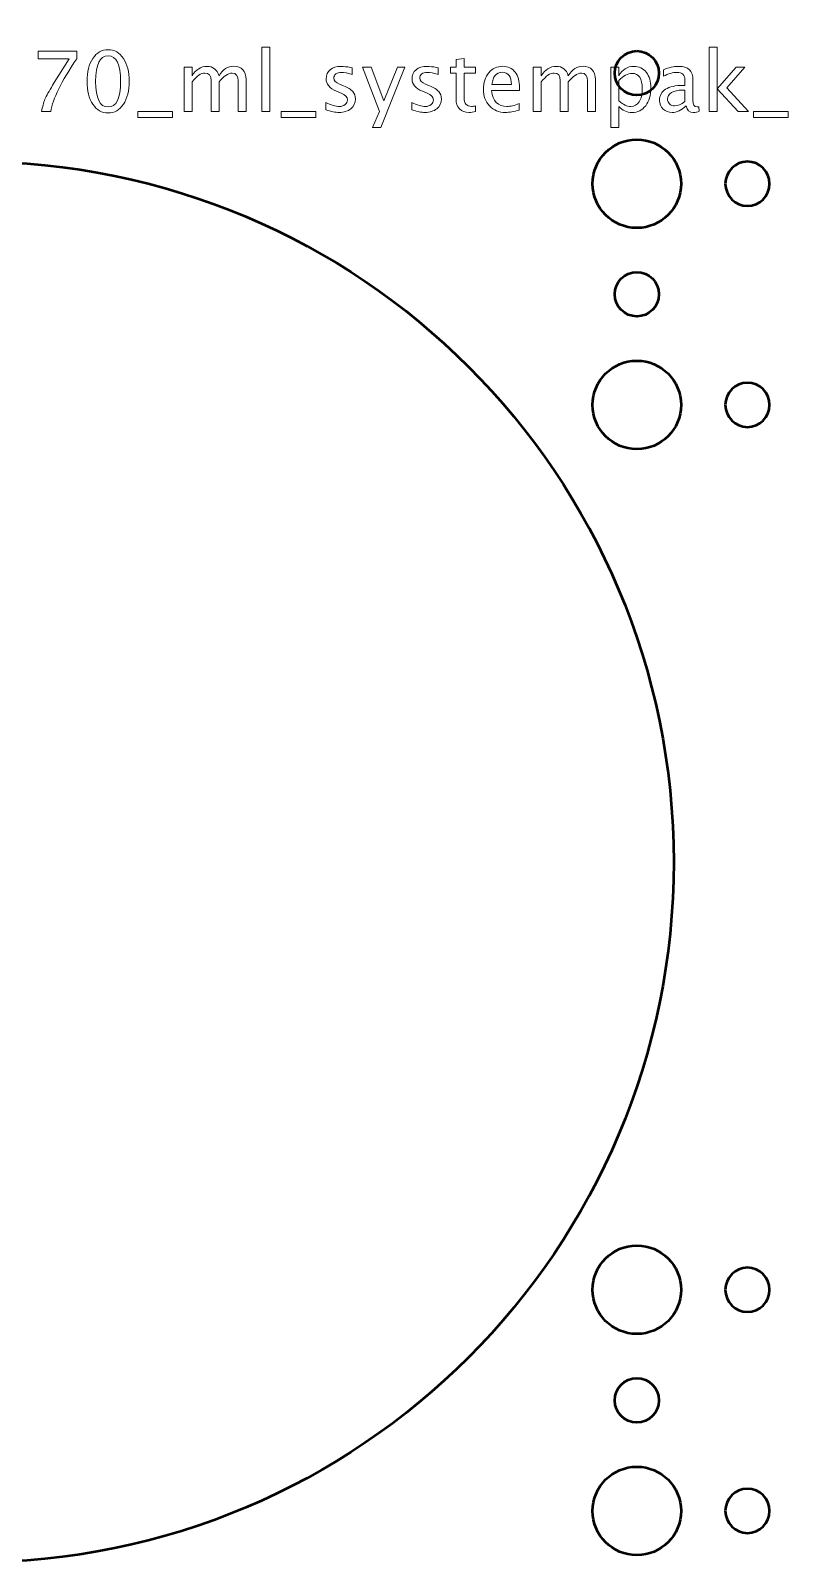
# Model space of a CAD drawing. Header units: centimetres. Extents: x -32.2 to 38.2, y -18.7 to 17.2.
# Drawn here: x -14.61 to -9.44, y -4.77 to 5.64 of the extents above; entities that cross this region are included whole.
import ezdxf

# ---------------------------------------------------------------- set-up
doc = ezdxf.new("R2010")
doc.units = ezdxf.units.CM
doc.header["$MEASUREMENT"] = 0
doc.layers.add('Layer 1', color=7, linetype='Continuous')

msp = doc.modelspace()

# ---------------------------------------------------------------- linework, layer by layer
at = {"layer": 'Layer 1', "lineweight": 53}
for centre, major_axis in [((-10.5, 5.35), (0, 0.15)), ((-10.49999, 4.59999), (0, 0.30001)), ((-15, 0), (0, 4.75)), ((-10.5, 3.85), (0, 0.15)), ((-10.49999, 3.09999), (0, 0.30001)), ((-10.49999, -2.90001), (0, 0.30001)), ((-10.5, -3.65), (0, 0.15)), ((-10.49999, -4.40001), (0, 0.30001))]:
    msp.add_ellipse(centre, major_axis=major_axis, ratio=1, dxfattribs=at)
for points, knots in [([(-32.2, -18.2), (-32.2, -18.2), (-32.2, 16.7), (-32.2, 16.7), (-32.2, 16.7), (-32.2, 16.97614), (-31.97614, 17.2), (-31.7, 17.2), (-31.7, 17.2), (-31.7, 17.2), (1.7, 17.2), (1.7, 17.2), (1.7, 17.2), (1.97614, 17.2), (2.2, 16.97614), (2.2, 16.7), (2.2, 16.7), (2.2, 16.7), (2.2, -18.2), (2.2, -18.2), (2.2, -18.2), (2.2, -18.47614), (1.97614, -18.7), (1.7, -18.7), (1.7, -18.7), (1.7, -18.7), (-31.7, -18.7), (-31.7, -18.7), (-31.7, -18.7), (-31.97614, -18.7), (-32.2, -18.47614), (-32.2, -18.2)], [0, 0, 0, 0, 0.11111111, 0.11111111, 0.11111111, 0.11111111, 0.22222222, 0.22222222, 0.22222222, 0.22222222, 0.33333333, 0.33333333, 0.33333333, 0.33333333, 0.44444444, 0.44444444, 0.44444444, 0.44444444, 0.55555556, 0.55555556, 0.55555556, 0.55555556, 0.66666667, 0.66666667, 0.66666667, 0.66666667, 0.77777778, 0.77777778, 0.77777778, 0.77777778, 1, 1, 1, 1]), ([(-9.9, 4.6), (-9.9, 4.68284), (-9.83284, 4.75), (-9.75, 4.75), (-9.75, 4.75), (-9.66716, 4.75), (-9.6, 4.68284), (-9.6, 4.6), (-9.6, 4.6), (-9.6, 4.51716), (-9.66716, 4.45), (-9.75, 4.45), (-9.75, 4.45), (-9.83284, 4.45), (-9.9, 4.51716), (-9.9, 4.6)], [0, 0, 0, 0, 0.2, 0.2, 0.2, 0.2, 0.4, 0.4, 0.4, 0.4, 0.6, 0.6, 0.6, 0.6, 1, 1, 1, 1]), ([(-9.9, 3.1), (-9.9, 3.18284), (-9.83284, 3.25), (-9.75, 3.25), (-9.75, 3.25), (-9.66716, 3.25), (-9.6, 3.18284), (-9.6, 3.1), (-9.6, 3.1), (-9.6, 3.01716), (-9.66716, 2.95), (-9.75, 2.95), (-9.75, 2.95), (-9.83284, 2.95), (-9.9, 3.01716), (-9.9, 3.1)], [0, 0, 0, 0, 0.2, 0.2, 0.2, 0.2, 0.4, 0.4, 0.4, 0.4, 0.6, 0.6, 0.6, 0.6, 1, 1, 1, 1]), ([(-9.9, -2.9), (-9.9, -2.81716), (-9.83284, -2.75), (-9.75, -2.75), (-9.75, -2.75), (-9.66716, -2.75), (-9.6, -2.81716), (-9.6, -2.9), (-9.6, -2.9), (-9.6, -2.98284), (-9.66716, -3.05), (-9.75, -3.05), (-9.75, -3.05), (-9.83284, -3.05), (-9.9, -2.98284), (-9.9, -2.9)], [0, 0, 0, 0, 0.2, 0.2, 0.2, 0.2, 0.4, 0.4, 0.4, 0.4, 0.6, 0.6, 0.6, 0.6, 1, 1, 1, 1]), ([(-9.9, -4.4), (-9.9, -4.31716), (-9.83284, -4.25), (-9.75, -4.25), (-9.75, -4.25), (-9.66716, -4.25), (-9.6, -4.31716), (-9.6, -4.4), (-9.6, -4.4), (-9.6, -4.48284), (-9.66716, -4.55), (-9.75, -4.55), (-9.75, -4.55), (-9.83284, -4.55), (-9.9, -4.48284), (-9.9, -4.4)], [0, 0, 0, 0, 0.2, 0.2, 0.2, 0.2, 0.4, 0.4, 0.4, 0.4, 0.6, 0.6, 0.6, 0.6, 1, 1, 1, 1])]:
    msp.add_open_spline(points, degree=3, knots=knots, dxfattribs=at)
at = {"layer": 'Layer 1', "color": 5, "lineweight": 9}
for points, knots in [([(-13.04366, 5.08998), (-13.04366, 5.08998), (-13.04366, 5.52516), (-13.04366, 5.52516), (-13.04366, 5.52516), (-13.04366, 5.52516), (-12.98948, 5.52516), (-12.98948, 5.52516), (-12.98948, 5.52516), (-12.98948, 5.52516), (-12.98948, 5.08998), (-12.98948, 5.08998), (-12.98948, 5.08998), (-12.98948, 5.08998), (-13.04366, 5.08998), (-13.04366, 5.08998)], [0, 0, 0, 0, 0.2, 0.2, 0.2, 0.2, 0.4, 0.4, 0.4, 0.4, 0.6, 0.6, 0.6, 0.6, 1, 1, 1, 1]), ([(-10.00839, 5.08998), (-10.00839, 5.08998), (-10.00839, 5.52516), (-10.00839, 5.52516), (-10.00839, 5.52516), (-10.00839, 5.52516), (-9.95421, 5.52516), (-9.95421, 5.52516), (-9.95421, 5.52516), (-9.95421, 5.52516), (-9.95421, 5.24398), (-9.95421, 5.24398), (-9.95421, 5.24398), (-9.95421, 5.24398), (-9.82721, 5.38913), (-9.82721, 5.38913), (-9.82721, 5.38913), (-9.82721, 5.38913), (-9.76869, 5.38913), (-9.76869, 5.38913), (-9.76869, 5.38913), (-9.76869, 5.38913), (-9.89005, 5.24953), (-9.89005, 5.24953), (-9.89005, 5.24953), (-9.89005, 5.24953), (-9.7433, 5.08998), (-9.7433, 5.08998), (-9.7433, 5.08998), (-9.7433, 5.08998), (-9.8131, 5.08998), (-9.8131, 5.08998), (-9.8131, 5.08998), (-9.8131, 5.08998), (-9.95421, 5.24341), (-9.95421, 5.24341), (-9.95421, 5.24341), (-9.95421, 5.24341), (-9.95421, 5.08998), (-9.95421, 5.08998), (-9.95421, 5.08998), (-9.95421, 5.08998), (-10.00839, 5.08998), (-10.00839, 5.08998)], [0, 0, 0, 0, 0.08333333, 0.08333333, 0.08333333, 0.08333333, 0.16666667, 0.16666667, 0.16666667, 0.16666667, 0.25, 0.25, 0.25, 0.25, 0.33333333, 0.33333333, 0.33333333, 0.33333333, 0.41666667, 0.41666667, 0.41666667, 0.41666667, 0.5, 0.5, 0.5, 0.5, 0.58333333, 0.58333333, 0.58333333, 0.58333333, 0.66666667, 0.66666667, 0.66666667, 0.66666667, 0.75, 0.75, 0.75, 0.75, 0.83333333, 0.83333333, 0.83333333, 0.83333333, 1, 1, 1, 1]), ([(-14.53622, 5.08998), (-14.53096, 5.12178), (-14.52334, 5.14934), (-14.51355, 5.17248), (-14.51355, 5.17248), (-14.50377, 5.19562), (-14.48637, 5.22752), (-14.46153, 5.26797), (-14.46153, 5.26797), (-14.46153, 5.26797), (-14.35052, 5.44727), (-14.35052, 5.44727), (-14.35052, 5.44727), (-14.35052, 5.44727), (-14.55993, 5.44727), (-14.55993, 5.44727), (-14.55993, 5.44727), (-14.55993, 5.44727), (-14.55993, 5.49807), (-14.55993, 5.49807), (-14.55993, 5.49807), (-14.55993, 5.49807), (-14.29803, 5.49807), (-14.29803, 5.49807), (-14.29803, 5.49807), (-14.29803, 5.49807), (-14.29803, 5.44727), (-14.29803, 5.44727), (-14.29803, 5.44727), (-14.40255, 5.29299), (-14.46106, 5.17389), (-14.47357, 5.08998), (-14.47357, 5.08998), (-14.47357, 5.08998), (-14.53622, 5.08998), (-14.53622, 5.08998)], [0, 0, 0, 0, 0.1, 0.1, 0.1, 0.1, 0.2, 0.2, 0.2, 0.2, 0.3, 0.3, 0.3, 0.3, 0.4, 0.4, 0.4, 0.4, 0.5, 0.5, 0.5, 0.5, 0.6, 0.6, 0.6, 0.6, 0.7, 0.7, 0.7, 0.7, 0.8, 0.8, 0.8, 0.8, 1, 1, 1, 1]), ([(-14.08562, 5.07982), (-14.12842, 5.07982), (-14.16295, 5.09948), (-14.1891, 5.13871), (-14.1891, 5.13871), (-14.21534, 5.17794), (-14.22842, 5.22968), (-14.22842, 5.29403), (-14.22842, 5.29403), (-14.22842, 5.35837), (-14.21534, 5.41011), (-14.1891, 5.44934), (-14.1891, 5.44934), (-14.16295, 5.48857), (-14.12842, 5.50823), (-14.08562, 5.50823), (-14.08562, 5.50823), (-14.04263, 5.50823), (-14.0081, 5.48866), (-13.98195, 5.44953), (-13.98195, 5.44953), (-13.95589, 5.41039), (-13.94281, 5.35856), (-13.94281, 5.29403), (-13.94281, 5.29403), (-13.94281, 5.22968), (-13.95589, 5.17794), (-13.98195, 5.13871), (-13.98195, 5.13871), (-14.0081, 5.09948), (-14.04263, 5.07982), (-14.08562, 5.07982)], [0, 0, 0, 0, 0.11111111, 0.11111111, 0.11111111, 0.11111111, 0.22222222, 0.22222222, 0.22222222, 0.22222222, 0.33333333, 0.33333333, 0.33333333, 0.33333333, 0.44444444, 0.44444444, 0.44444444, 0.44444444, 0.55555556, 0.55555556, 0.55555556, 0.55555556, 0.66666667, 0.66666667, 0.66666667, 0.66666667, 0.77777778, 0.77777778, 0.77777778, 0.77777778, 1, 1, 1, 1]), ([(-14.08571, 5.12046), (-14.02917, 5.12046), (-14.00095, 5.17831), (-14.00095, 5.29403), (-14.00095, 5.29403), (-14.00095, 5.40974), (-14.02917, 5.46759), (-14.08571, 5.46759), (-14.08571, 5.46759), (-14.14206, 5.46759), (-14.17028, 5.40974), (-14.17028, 5.29403), (-14.17028, 5.29403), (-14.17028, 5.17831), (-14.14206, 5.12046), (-14.08571, 5.12046)], [0, 0, 0, 0, 0.2, 0.2, 0.2, 0.2, 0.4, 0.4, 0.4, 0.4, 0.6, 0.6, 0.6, 0.6, 1, 1, 1, 1]), ([(-11.59409, 5.09007), (-11.61084, 5.08546), (-11.62542, 5.08321), (-11.63774, 5.08321), (-11.63774, 5.08321), (-11.6654, 5.08321), (-11.68694, 5.09111), (-11.70237, 5.10691), (-11.70237, 5.10691), (-11.71789, 5.12272), (-11.72561, 5.14464), (-11.72561, 5.17276), (-11.72561, 5.17276), (-11.72561, 5.17276), (-11.72561, 5.34849), (-11.72561, 5.34849), (-11.72561, 5.34849), (-11.72561, 5.34849), (-11.76305, 5.34849), (-11.76305, 5.34849), (-11.76305, 5.34849), (-11.76305, 5.34849), (-11.76305, 5.38913), (-11.76305, 5.38913), (-11.76305, 5.38913), (-11.76305, 5.38913), (-11.72561, 5.38913), (-11.72561, 5.38913), (-11.72561, 5.38913), (-11.72561, 5.38913), (-11.72561, 5.44323), (-11.72561, 5.44323), (-11.72561, 5.44323), (-11.72561, 5.44323), (-11.67142, 5.4484), (-11.67142, 5.4484), (-11.67142, 5.4484), (-11.67142, 5.4484), (-11.67142, 5.38913), (-11.67142, 5.38913), (-11.67142, 5.38913), (-11.67142, 5.38913), (-11.59296, 5.38913), (-11.59296, 5.38913), (-11.59296, 5.38913), (-11.59296, 5.38913), (-11.59296, 5.34849), (-11.59296, 5.34849), (-11.59296, 5.34849), (-11.59296, 5.34849), (-11.67142, 5.34849), (-11.67142, 5.34849), (-11.67142, 5.34849), (-11.67142, 5.34849), (-11.67142, 5.18255), (-11.67142, 5.18255), (-11.67142, 5.18255), (-11.67142, 5.14341), (-11.65439, 5.12385), (-11.62043, 5.12385), (-11.62043, 5.12385), (-11.61319, 5.12385), (-11.60444, 5.12507), (-11.59409, 5.12742), (-11.59409, 5.12742), (-11.59409, 5.12742), (-11.59409, 5.09007), (-11.59409, 5.09007)], [0, 0, 0, 0, 0.05555556, 0.05555556, 0.05555556, 0.05555556, 0.11111111, 0.11111111, 0.11111111, 0.11111111, 0.16666667, 0.16666667, 0.16666667, 0.16666667, 0.22222222, 0.22222222, 0.22222222, 0.22222222, 0.27777778, 0.27777778, 0.27777778, 0.27777778, 0.33333333, 0.33333333, 0.33333333, 0.33333333, 0.38888889, 0.38888889, 0.38888889, 0.38888889, 0.44444444, 0.44444444, 0.44444444, 0.44444444, 0.5, 0.5, 0.5, 0.5, 0.55555556, 0.55555556, 0.55555556, 0.55555556, 0.61111111, 0.61111111, 0.61111111, 0.61111111, 0.66666667, 0.66666667, 0.66666667, 0.66666667, 0.72222222, 0.72222222, 0.72222222, 0.72222222, 0.77777778, 0.77777778, 0.77777778, 0.77777778, 0.83333333, 0.83333333, 0.83333333, 0.83333333, 0.88888889, 0.88888889, 0.88888889, 0.88888889, 1, 1, 1, 1]), ([(-13.57066, 5.08998), (-13.57066, 5.08998), (-13.57066, 5.38913), (-13.57066, 5.38913), (-13.57066, 5.38913), (-13.57066, 5.38913), (-13.51648, 5.38913), (-13.51648, 5.38913), (-13.51648, 5.38913), (-13.51648, 5.38913), (-13.51648, 5.3326), (-13.51648, 5.3326), (-13.51648, 5.3326), (-13.49004, 5.37446), (-13.45618, 5.39534), (-13.41469, 5.39534), (-13.41469, 5.39534), (-13.37471, 5.39534), (-13.34752, 5.37446), (-13.33303, 5.3326), (-13.33303, 5.3326), (-13.30735, 5.37483), (-13.27386, 5.39591), (-13.23275, 5.39591), (-13.23275, 5.39591), (-13.20651, 5.39591), (-13.18609, 5.38819), (-13.17151, 5.37267), (-13.17151, 5.37267), (-13.15693, 5.35715), (-13.14959, 5.33542), (-13.14959, 5.30748), (-13.14959, 5.30748), (-13.14959, 5.30748), (-13.14959, 5.08998), (-13.14959, 5.08998), (-13.14959, 5.08998), (-13.14959, 5.08998), (-13.20378, 5.08998), (-13.20378, 5.08998), (-13.20378, 5.08998), (-13.20378, 5.08998), (-13.20378, 5.29854), (-13.20378, 5.29854), (-13.20378, 5.29854), (-13.20378, 5.3326), (-13.21732, 5.34962), (-13.24442, 5.34962), (-13.24442, 5.34962), (-13.27255, 5.34962), (-13.30208, 5.32977), (-13.33303, 5.28998), (-13.33303, 5.28998), (-13.33303, 5.28998), (-13.33303, 5.08998), (-13.33303, 5.08998), (-13.33303, 5.08998), (-13.33303, 5.08998), (-13.38722, 5.08998), (-13.38722, 5.08998), (-13.38722, 5.08998), (-13.38722, 5.08998), (-13.38722, 5.29873), (-13.38722, 5.29873), (-13.38722, 5.29873), (-13.38722, 5.33307), (-13.40096, 5.35019), (-13.42852, 5.35019), (-13.42852, 5.35019), (-13.45589, 5.35019), (-13.48525, 5.33024), (-13.51648, 5.29026), (-13.51648, 5.29026), (-13.51648, 5.29026), (-13.51648, 5.08998), (-13.51648, 5.08998), (-13.51648, 5.08998), (-13.51648, 5.08998), (-13.57066, 5.08998), (-13.57066, 5.08998)], [0, 0, 0, 0, 0.04761905, 0.04761905, 0.04761905, 0.04761905, 0.0952381, 0.0952381, 0.0952381, 0.0952381, 0.14285714, 0.14285714, 0.14285714, 0.14285714, 0.19047619, 0.19047619, 0.19047619, 0.19047619, 0.23809524, 0.23809524, 0.23809524, 0.23809524, 0.28571429, 0.28571429, 0.28571429, 0.28571429, 0.33333333, 0.33333333, 0.33333333, 0.33333333, 0.38095238, 0.38095238, 0.38095238, 0.38095238, 0.42857143, 0.42857143, 0.42857143, 0.42857143, 0.47619048, 0.47619048, 0.47619048, 0.47619048, 0.52380952, 0.52380952, 0.52380952, 0.52380952, 0.57142857, 0.57142857, 0.57142857, 0.57142857, 0.61904762, 0.61904762, 0.61904762, 0.61904762, 0.66666667, 0.66666667, 0.66666667, 0.66666667, 0.71428571, 0.71428571, 0.71428571, 0.71428571, 0.76190476, 0.76190476, 0.76190476, 0.76190476, 0.80952381, 0.80952381, 0.80952381, 0.80952381, 0.85714286, 0.85714286, 0.85714286, 0.85714286, 0.9047619, 0.9047619, 0.9047619, 0.9047619, 1, 1, 1, 1]), ([(-12.60905, 5.1007), (-12.60905, 5.1007), (-12.60905, 5.15038), (-12.60905, 5.15038), (-12.60905, 5.15038), (-12.57358, 5.13269), (-12.54282, 5.12385), (-12.51657, 5.12385), (-12.51657, 5.12385), (-12.50096, 5.12385), (-12.48798, 5.12808), (-12.47772, 5.13655), (-12.47772, 5.13655), (-12.46747, 5.14492), (-12.46229, 5.15546), (-12.46229, 5.16815), (-12.46229, 5.16815), (-12.46229, 5.18669), (-12.47669, 5.20202), (-12.50547, 5.21416), (-12.50547, 5.21416), (-12.50547, 5.21416), (-12.53718, 5.22761), (-12.53718, 5.22761), (-12.53718, 5.22761), (-12.58393, 5.24699), (-12.60735, 5.27502), (-12.60735, 5.31143), (-12.60735, 5.31143), (-12.60735, 5.33749), (-12.59814, 5.35799), (-12.5797, 5.37295), (-12.5797, 5.37295), (-12.56126, 5.38791), (-12.53595, 5.39534), (-12.50387, 5.39534), (-12.50387, 5.39534), (-12.48722, 5.39534), (-12.46653, 5.39308), (-12.44197, 5.38847), (-12.44197, 5.38847), (-12.44197, 5.38847), (-12.43069, 5.38631), (-12.43069, 5.38631), (-12.43069, 5.38631), (-12.43069, 5.38631), (-12.43069, 5.34116), (-12.43069, 5.34116), (-12.43069, 5.34116), (-12.46088, 5.35019), (-12.48497, 5.3547), (-12.50293, 5.3547), (-12.50293, 5.3547), (-12.51874, 5.3547), (-12.53125, 5.35122), (-12.54075, 5.34435), (-12.54075, 5.34435), (-12.55016, 5.33749), (-12.55486, 5.32827), (-12.55486, 5.3167), (-12.55486, 5.3167), (-12.55486, 5.30042), (-12.54169, 5.28659), (-12.51526, 5.2754), (-12.51526, 5.2754), (-12.51526, 5.2754), (-12.4892, 5.26439), (-12.4892, 5.26439), (-12.4892, 5.26439), (-12.45966, 5.25197), (-12.43878, 5.2388), (-12.42655, 5.22498), (-12.42655, 5.22498), (-12.41422, 5.21115), (-12.40811, 5.19384), (-12.40811, 5.17314), (-12.40811, 5.17314), (-12.40811, 5.14689), (-12.41846, 5.12535), (-12.43925, 5.10851), (-12.43925, 5.10851), (-12.45994, 5.09167), (-12.48647, 5.08321), (-12.51874, 5.08321), (-12.51874, 5.08321), (-12.54357, 5.08321), (-12.57358, 5.08904), (-12.60905, 5.1007)], [0, 0, 0, 0, 0.04347826, 0.04347826, 0.04347826, 0.04347826, 0.08695652, 0.08695652, 0.08695652, 0.08695652, 0.13043478, 0.13043478, 0.13043478, 0.13043478, 0.17391304, 0.17391304, 0.17391304, 0.17391304, 0.2173913, 0.2173913, 0.2173913, 0.2173913, 0.26086957, 0.26086957, 0.26086957, 0.26086957, 0.30434783, 0.30434783, 0.30434783, 0.30434783, 0.34782609, 0.34782609, 0.34782609, 0.34782609, 0.39130435, 0.39130435, 0.39130435, 0.39130435, 0.43478261, 0.43478261, 0.43478261, 0.43478261, 0.47826087, 0.47826087, 0.47826087, 0.47826087, 0.52173913, 0.52173913, 0.52173913, 0.52173913, 0.56521739, 0.56521739, 0.56521739, 0.56521739, 0.60869565, 0.60869565, 0.60869565, 0.60869565, 0.65217391, 0.65217391, 0.65217391, 0.65217391, 0.69565217, 0.69565217, 0.69565217, 0.69565217, 0.73913043, 0.73913043, 0.73913043, 0.73913043, 0.7826087, 0.7826087, 0.7826087, 0.7826087, 0.82608696, 0.82608696, 0.82608696, 0.82608696, 0.86956522, 0.86956522, 0.86956522, 0.86956522, 0.91304348, 0.91304348, 0.91304348, 0.91304348, 1, 1, 1, 1]), ([(-12.29287, 4.98104), (-12.29287, 4.98104), (-12.24433, 5.0896), (-12.24433, 5.0896), (-12.24433, 5.0896), (-12.24433, 5.0896), (-12.36022, 5.38913), (-12.36022, 5.38913), (-12.36022, 5.38913), (-12.36022, 5.38913), (-12.30209, 5.38913), (-12.30209, 5.38913), (-12.30209, 5.38913), (-12.30209, 5.38913), (-12.21592, 5.1626), (-12.21592, 5.1626), (-12.21592, 5.1626), (-12.21592, 5.1626), (-12.12401, 5.38913), (-12.12401, 5.38913), (-12.12401, 5.38913), (-12.12401, 5.38913), (-12.07292, 5.38913), (-12.07292, 5.38913), (-12.07292, 5.38913), (-12.07292, 5.38913), (-12.23642, 4.98104), (-12.23642, 4.98104), (-12.23642, 4.98104), (-12.23642, 4.98104), (-12.29287, 4.98104), (-12.29287, 4.98104)], [0, 0, 0, 0, 0.11111111, 0.11111111, 0.11111111, 0.11111111, 0.22222222, 0.22222222, 0.22222222, 0.22222222, 0.33333333, 0.33333333, 0.33333333, 0.33333333, 0.44444444, 0.44444444, 0.44444444, 0.44444444, 0.55555556, 0.55555556, 0.55555556, 0.55555556, 0.66666667, 0.66666667, 0.66666667, 0.66666667, 0.77777778, 0.77777778, 0.77777778, 0.77777778, 1, 1, 1, 1]), ([(-12.02636, 5.1007), (-12.02636, 5.1007), (-12.02636, 5.15038), (-12.02636, 5.15038), (-12.02636, 5.15038), (-11.99089, 5.13269), (-11.96013, 5.12385), (-11.93388, 5.12385), (-11.93388, 5.12385), (-11.91827, 5.12385), (-11.90529, 5.12808), (-11.89503, 5.13655), (-11.89503, 5.13655), (-11.88478, 5.14492), (-11.8796, 5.15546), (-11.8796, 5.16815), (-11.8796, 5.16815), (-11.8796, 5.18669), (-11.894, 5.20202), (-11.92278, 5.21416), (-11.92278, 5.21416), (-11.92278, 5.21416), (-11.95449, 5.22761), (-11.95449, 5.22761), (-11.95449, 5.22761), (-12.00124, 5.24699), (-12.02466, 5.27502), (-12.02466, 5.31143), (-12.02466, 5.31143), (-12.02466, 5.33749), (-12.01545, 5.35799), (-11.99701, 5.37295), (-11.99701, 5.37295), (-11.97857, 5.38791), (-11.95326, 5.39534), (-11.92118, 5.39534), (-11.92118, 5.39534), (-11.90453, 5.39534), (-11.88384, 5.39308), (-11.85928, 5.38847), (-11.85928, 5.38847), (-11.85928, 5.38847), (-11.848, 5.38631), (-11.848, 5.38631), (-11.848, 5.38631), (-11.848, 5.38631), (-11.848, 5.34116), (-11.848, 5.34116), (-11.848, 5.34116), (-11.87819, 5.35019), (-11.90228, 5.3547), (-11.92024, 5.3547), (-11.92024, 5.3547), (-11.93605, 5.3547), (-11.94856, 5.35122), (-11.95806, 5.34435), (-11.95806, 5.34435), (-11.96747, 5.33749), (-11.97217, 5.32827), (-11.97217, 5.3167), (-11.97217, 5.3167), (-11.97217, 5.30042), (-11.959, 5.28659), (-11.93257, 5.2754), (-11.93257, 5.2754), (-11.93257, 5.2754), (-11.90651, 5.26439), (-11.90651, 5.26439), (-11.90651, 5.26439), (-11.87697, 5.25197), (-11.85609, 5.2388), (-11.84386, 5.22498), (-11.84386, 5.22498), (-11.83153, 5.21115), (-11.82542, 5.19384), (-11.82542, 5.17314), (-11.82542, 5.17314), (-11.82542, 5.14689), (-11.83577, 5.12535), (-11.85656, 5.10851), (-11.85656, 5.10851), (-11.87725, 5.09167), (-11.90378, 5.08321), (-11.93605, 5.08321), (-11.93605, 5.08321), (-11.96088, 5.08321), (-11.99089, 5.08904), (-12.02636, 5.1007)], [0, 0, 0, 0, 0.04347826, 0.04347826, 0.04347826, 0.04347826, 0.08695652, 0.08695652, 0.08695652, 0.08695652, 0.13043478, 0.13043478, 0.13043478, 0.13043478, 0.17391304, 0.17391304, 0.17391304, 0.17391304, 0.2173913, 0.2173913, 0.2173913, 0.2173913, 0.26086957, 0.26086957, 0.26086957, 0.26086957, 0.30434783, 0.30434783, 0.30434783, 0.30434783, 0.34782609, 0.34782609, 0.34782609, 0.34782609, 0.39130435, 0.39130435, 0.39130435, 0.39130435, 0.43478261, 0.43478261, 0.43478261, 0.43478261, 0.47826087, 0.47826087, 0.47826087, 0.47826087, 0.52173913, 0.52173913, 0.52173913, 0.52173913, 0.56521739, 0.56521739, 0.56521739, 0.56521739, 0.60869565, 0.60869565, 0.60869565, 0.60869565, 0.65217391, 0.65217391, 0.65217391, 0.65217391, 0.69565217, 0.69565217, 0.69565217, 0.69565217, 0.73913043, 0.73913043, 0.73913043, 0.73913043, 0.7826087, 0.7826087, 0.7826087, 0.7826087, 0.82608696, 0.82608696, 0.82608696, 0.82608696, 0.86956522, 0.86956522, 0.86956522, 0.86956522, 0.91304348, 0.91304348, 0.91304348, 0.91304348, 1, 1, 1, 1]), ([(-11.2972, 5.09958), (-11.3336, 5.08866), (-11.36474, 5.08321), (-11.39071, 5.08321), (-11.39071, 5.08321), (-11.43501, 5.08321), (-11.47104, 5.09788), (-11.4988, 5.12714), (-11.4988, 5.12714), (-11.52655, 5.1564), (-11.54047, 5.19431), (-11.54047, 5.24097), (-11.54047, 5.24097), (-11.54047, 5.28622), (-11.52824, 5.32338), (-11.50369, 5.35244), (-11.50369, 5.35244), (-11.47913, 5.38142), (-11.44771, 5.39591), (-11.40943, 5.39591), (-11.40943, 5.39591), (-11.37321, 5.39591), (-11.34517, 5.38302), (-11.32542, 5.35724), (-11.32542, 5.35724), (-11.30566, 5.33147), (-11.29579, 5.29497), (-11.29579, 5.24765), (-11.29579, 5.24765), (-11.29579, 5.24765), (-11.29607, 5.23109), (-11.29607, 5.23109), (-11.29607, 5.23109), (-11.29607, 5.23109), (-11.48516, 5.23109), (-11.48516, 5.23109), (-11.48516, 5.23109), (-11.47725, 5.15959), (-11.44235, 5.12385), (-11.38055, 5.12385), (-11.38055, 5.12385), (-11.35787, 5.12385), (-11.33012, 5.13024), (-11.2972, 5.14304), (-11.2972, 5.14304), (-11.2972, 5.14304), (-11.2972, 5.09958), (-11.2972, 5.09958)], [0, 0, 0, 0, 0.07692308, 0.07692308, 0.07692308, 0.07692308, 0.15384615, 0.15384615, 0.15384615, 0.15384615, 0.23076923, 0.23076923, 0.23076923, 0.23076923, 0.30769231, 0.30769231, 0.30769231, 0.30769231, 0.38461538, 0.38461538, 0.38461538, 0.38461538, 0.46153846, 0.46153846, 0.46153846, 0.46153846, 0.53846154, 0.53846154, 0.53846154, 0.53846154, 0.61538462, 0.61538462, 0.61538462, 0.61538462, 0.69230769, 0.69230769, 0.69230769, 0.69230769, 0.76923077, 0.76923077, 0.76923077, 0.76923077, 0.84615385, 0.84615385, 0.84615385, 0.84615385, 1, 1, 1, 1]), ([(-11.48233, 5.27173), (-11.48233, 5.27173), (-11.35025, 5.27173), (-11.35025, 5.27173), (-11.35025, 5.27173), (-11.35025, 5.32742), (-11.37104, 5.35527), (-11.41253, 5.35527), (-11.41253, 5.35527), (-11.4543, 5.35527), (-11.47754, 5.32742), (-11.48233, 5.27173)], [0, 0, 0, 0, 0.25, 0.25, 0.25, 0.25, 0.5, 0.5, 0.5, 0.5, 1, 1, 1, 1]), ([(-11.20227, 5.08998), (-11.20227, 5.08998), (-11.20227, 5.38913), (-11.20227, 5.38913), (-11.20227, 5.38913), (-11.20227, 5.38913), (-11.14809, 5.38913), (-11.14809, 5.38913), (-11.14809, 5.38913), (-11.14809, 5.38913), (-11.14809, 5.3326), (-11.14809, 5.3326), (-11.14809, 5.3326), (-11.12165, 5.37446), (-11.08779, 5.39534), (-11.0463, 5.39534), (-11.0463, 5.39534), (-11.00632, 5.39534), (-10.97913, 5.37446), (-10.96464, 5.3326), (-10.96464, 5.3326), (-10.93896, 5.37483), (-10.90547, 5.39591), (-10.86436, 5.39591), (-10.86436, 5.39591), (-10.83812, 5.39591), (-10.8177, 5.38819), (-10.80312, 5.37267), (-10.80312, 5.37267), (-10.78854, 5.35715), (-10.7812, 5.33542), (-10.7812, 5.30748), (-10.7812, 5.30748), (-10.7812, 5.30748), (-10.7812, 5.08998), (-10.7812, 5.08998), (-10.7812, 5.08998), (-10.7812, 5.08998), (-10.83539, 5.08998), (-10.83539, 5.08998), (-10.83539, 5.08998), (-10.83539, 5.08998), (-10.83539, 5.29854), (-10.83539, 5.29854), (-10.83539, 5.29854), (-10.83539, 5.3326), (-10.84893, 5.34962), (-10.87603, 5.34962), (-10.87603, 5.34962), (-10.90416, 5.34962), (-10.93369, 5.32977), (-10.96464, 5.28998), (-10.96464, 5.28998), (-10.96464, 5.28998), (-10.96464, 5.08998), (-10.96464, 5.08998), (-10.96464, 5.08998), (-10.96464, 5.08998), (-11.01883, 5.08998), (-11.01883, 5.08998), (-11.01883, 5.08998), (-11.01883, 5.08998), (-11.01883, 5.29873), (-11.01883, 5.29873), (-11.01883, 5.29873), (-11.01883, 5.33307), (-11.03257, 5.35019), (-11.06013, 5.35019), (-11.06013, 5.35019), (-11.0875, 5.35019), (-11.11686, 5.33024), (-11.14809, 5.29026), (-11.14809, 5.29026), (-11.14809, 5.29026), (-11.14809, 5.08998), (-11.14809, 5.08998), (-11.14809, 5.08998), (-11.14809, 5.08998), (-11.20227, 5.08998), (-11.20227, 5.08998)], [0, 0, 0, 0, 0.04761905, 0.04761905, 0.04761905, 0.04761905, 0.0952381, 0.0952381, 0.0952381, 0.0952381, 0.14285714, 0.14285714, 0.14285714, 0.14285714, 0.19047619, 0.19047619, 0.19047619, 0.19047619, 0.23809524, 0.23809524, 0.23809524, 0.23809524, 0.28571429, 0.28571429, 0.28571429, 0.28571429, 0.33333333, 0.33333333, 0.33333333, 0.33333333, 0.38095238, 0.38095238, 0.38095238, 0.38095238, 0.42857143, 0.42857143, 0.42857143, 0.42857143, 0.47619048, 0.47619048, 0.47619048, 0.47619048, 0.52380952, 0.52380952, 0.52380952, 0.52380952, 0.57142857, 0.57142857, 0.57142857, 0.57142857, 0.61904762, 0.61904762, 0.61904762, 0.61904762, 0.66666667, 0.66666667, 0.66666667, 0.66666667, 0.71428571, 0.71428571, 0.71428571, 0.71428571, 0.76190476, 0.76190476, 0.76190476, 0.76190476, 0.80952381, 0.80952381, 0.80952381, 0.80952381, 0.85714286, 0.85714286, 0.85714286, 0.85714286, 0.9047619, 0.9047619, 0.9047619, 0.9047619, 1, 1, 1, 1]), ([(-10.67527, 4.98104), (-10.67527, 4.98104), (-10.67527, 5.38913), (-10.67527, 5.38913), (-10.67527, 5.38913), (-10.67527, 5.38913), (-10.62109, 5.38913), (-10.62109, 5.38913), (-10.62109, 5.38913), (-10.62109, 5.38913), (-10.62109, 5.3326), (-10.62109, 5.3326), (-10.62109, 5.3326), (-10.59889, 5.37446), (-10.56549, 5.39534), (-10.52099, 5.39534), (-10.52099, 5.39534), (-10.48496, 5.39534), (-10.45665, 5.38227), (-10.43595, 5.35602), (-10.43595, 5.35602), (-10.41526, 5.32977), (-10.40491, 5.29393), (-10.40491, 5.24849), (-10.40491, 5.24849), (-10.40491, 5.19901), (-10.41667, 5.15903), (-10.44009, 5.12874), (-10.44009, 5.12874), (-10.46351, 5.09835), (-10.49437, 5.08321), (-10.53256, 5.08321), (-10.53256, 5.08321), (-10.56803, 5.08321), (-10.59757, 5.09675), (-10.62109, 5.12394), (-10.62109, 5.12394), (-10.62109, 5.12394), (-10.62109, 4.98104), (-10.62109, 4.98104), (-10.62109, 4.98104), (-10.62109, 4.98104), (-10.67527, 4.98104), (-10.67527, 4.98104)], [0, 0, 0, 0, 0.08333333, 0.08333333, 0.08333333, 0.08333333, 0.16666667, 0.16666667, 0.16666667, 0.16666667, 0.25, 0.25, 0.25, 0.25, 0.33333333, 0.33333333, 0.33333333, 0.33333333, 0.41666667, 0.41666667, 0.41666667, 0.41666667, 0.5, 0.5, 0.5, 0.5, 0.58333333, 0.58333333, 0.58333333, 0.58333333, 0.66666667, 0.66666667, 0.66666667, 0.66666667, 0.75, 0.75, 0.75, 0.75, 0.83333333, 0.83333333, 0.83333333, 0.83333333, 1, 1, 1, 1]), ([(-10.62109, 5.16129), (-10.59315, 5.13636), (-10.56652, 5.12385), (-10.54122, 5.12385), (-10.54122, 5.12385), (-10.51629, 5.12385), (-10.497, 5.13429), (-10.48346, 5.15508), (-10.48346, 5.15508), (-10.46982, 5.17587), (-10.46304, 5.20513), (-10.46304, 5.24294), (-10.46304, 5.24294), (-10.46304, 5.31293), (-10.48619, 5.34793), (-10.53247, 5.34793), (-10.53247, 5.34793), (-10.56276, 5.34793), (-10.5923, 5.33156), (-10.62109, 5.29873), (-10.62109, 5.29873), (-10.62109, 5.29873), (-10.62109, 5.16129), (-10.62109, 5.16129)], [0, 0, 0, 0, 0.14285714, 0.14285714, 0.14285714, 0.14285714, 0.28571429, 0.28571429, 0.28571429, 0.28571429, 0.42857143, 0.42857143, 0.42857143, 0.42857143, 0.57142857, 0.57142857, 0.57142857, 0.57142857, 0.71428571, 0.71428571, 0.71428571, 0.71428571, 1, 1, 1, 1]), ([(-10.16587, 5.12808), (-10.19842, 5.09816), (-10.22974, 5.08321), (-10.25985, 5.08321), (-10.25985, 5.08321), (-10.28459, 5.08321), (-10.30519, 5.09092), (-10.32146, 5.10644), (-10.32146, 5.10644), (-10.33783, 5.12196), (-10.34602, 5.14153), (-10.34602, 5.16514), (-10.34602, 5.16514), (-10.34602, 5.19779), (-10.33228, 5.22291), (-10.30481, 5.2404), (-10.30481, 5.2404), (-10.27734, 5.2579), (-10.23793, 5.26665), (-10.18656, 5.26665), (-10.18656, 5.26665), (-10.18656, 5.26665), (-10.17386, 5.26665), (-10.17386, 5.26665), (-10.17386, 5.26665), (-10.17386, 5.26665), (-10.17386, 5.30268), (-10.17386, 5.30268), (-10.17386, 5.30268), (-10.17386, 5.33739), (-10.19193, 5.3547), (-10.22814, 5.3547), (-10.22814, 5.3547), (-10.25618, 5.3547), (-10.28685, 5.34586), (-10.32005, 5.32817), (-10.32005, 5.32817), (-10.32005, 5.32817), (-10.32005, 5.37276), (-10.32005, 5.37276), (-10.32005, 5.37276), (-10.28355, 5.38782), (-10.24912, 5.39534), (-10.21686, 5.39534), (-10.21686, 5.39534), (-10.18365, 5.39534), (-10.15909, 5.38782), (-10.14338, 5.37267), (-10.14338, 5.37267), (-10.12758, 5.35752), (-10.11968, 5.33419), (-10.11968, 5.30268), (-10.11968, 5.30268), (-10.11968, 5.30268), (-10.11968, 5.1675), (-10.11968, 5.1675), (-10.11968, 5.1675), (-10.11968, 5.13655), (-10.11018, 5.12102), (-10.09108, 5.12102), (-10.09108, 5.12102), (-10.08873, 5.12102), (-10.08525, 5.1214), (-10.08064, 5.12215), (-10.08064, 5.12215), (-10.08064, 5.12215), (-10.07678, 5.09205), (-10.07678, 5.09205), (-10.07678, 5.09205), (-10.0891, 5.08612), (-10.10265, 5.08321), (-10.11751, 5.08321), (-10.11751, 5.08321), (-10.14282, 5.08321), (-10.15891, 5.09816), (-10.16587, 5.12808)], [0, 0, 0, 0, 0.05, 0.05, 0.05, 0.05, 0.1, 0.1, 0.1, 0.1, 0.15, 0.15, 0.15, 0.15, 0.2, 0.2, 0.2, 0.2, 0.25, 0.25, 0.25, 0.25, 0.3, 0.3, 0.3, 0.3, 0.35, 0.35, 0.35, 0.35, 0.4, 0.4, 0.4, 0.4, 0.45, 0.45, 0.45, 0.45, 0.5, 0.5, 0.5, 0.5, 0.55, 0.55, 0.55, 0.55, 0.6, 0.6, 0.6, 0.6, 0.65, 0.65, 0.65, 0.65, 0.7, 0.7, 0.7, 0.7, 0.75, 0.75, 0.75, 0.75, 0.8, 0.8, 0.8, 0.8, 0.85, 0.85, 0.85, 0.85, 0.9, 0.9, 0.9, 0.9, 1, 1, 1, 1]), ([(-10.17386, 5.15762), (-10.17386, 5.15762), (-10.17386, 5.23448), (-10.17386, 5.23448), (-10.17386, 5.23448), (-10.17386, 5.23448), (-10.19127, 5.23504), (-10.19127, 5.23504), (-10.19127, 5.23504), (-10.22137, 5.23504), (-10.24564, 5.22949), (-10.26417, 5.21839), (-10.26417, 5.21839), (-10.28261, 5.2072), (-10.29183, 5.19243), (-10.29183, 5.17399), (-10.29183, 5.17399), (-10.29183, 5.1611), (-10.28722, 5.15019), (-10.2781, 5.14125), (-10.2781, 5.14125), (-10.26888, 5.13231), (-10.25768, 5.1278), (-10.24442, 5.1278), (-10.24442, 5.1278), (-10.22184, 5.1278), (-10.19832, 5.13777), (-10.17386, 5.15762)], [0, 0, 0, 0, 0.125, 0.125, 0.125, 0.125, 0.25, 0.25, 0.25, 0.25, 0.375, 0.375, 0.375, 0.375, 0.5, 0.5, 0.5, 0.5, 0.625, 0.625, 0.625, 0.625, 0.75, 0.75, 0.75, 0.75, 1, 1, 1, 1]), ([(-13.88336, 5.04934), (-13.88336, 5.04934), (-13.88336, 5.08998), (-13.88336, 5.08998), (-13.88336, 5.08998), (-13.88336, 5.08998), (-13.64856, 5.08998), (-13.64856, 5.08998), (-13.64856, 5.08998), (-13.64856, 5.08998), (-13.64856, 5.04934), (-13.64856, 5.04934), (-13.64856, 5.04934), (-13.64856, 5.04934), (-13.88336, 5.04934), (-13.88336, 5.04934)], [0, 0, 0, 0, 0.2, 0.2, 0.2, 0.2, 0.4, 0.4, 0.4, 0.4, 0.6, 0.6, 0.6, 0.6, 1, 1, 1, 1]), ([(-12.91102, 5.04934), (-12.91102, 5.04934), (-12.91102, 5.08998), (-12.91102, 5.08998), (-12.91102, 5.08998), (-12.91102, 5.08998), (-12.67622, 5.08998), (-12.67622, 5.08998), (-12.67622, 5.08998), (-12.67622, 5.08998), (-12.67622, 5.04934), (-12.67622, 5.04934), (-12.67622, 5.04934), (-12.67622, 5.04934), (-12.91102, 5.04934), (-12.91102, 5.04934)], [0, 0, 0, 0, 0.2, 0.2, 0.2, 0.2, 0.4, 0.4, 0.4, 0.4, 0.6, 0.6, 0.6, 0.6, 1, 1, 1, 1]), ([(-9.70895, 5.04934), (-9.70895, 5.04934), (-9.70895, 5.08998), (-9.70895, 5.08998), (-9.70895, 5.08998), (-9.70895, 5.08998), (-9.47415, 5.08998), (-9.47415, 5.08998), (-9.47415, 5.08998), (-9.47415, 5.08998), (-9.47415, 5.04934), (-9.47415, 5.04934), (-9.47415, 5.04934), (-9.47415, 5.04934), (-9.70895, 5.04934), (-9.70895, 5.04934)], [0, 0, 0, 0, 0.2, 0.2, 0.2, 0.2, 0.4, 0.4, 0.4, 0.4, 0.6, 0.6, 0.6, 0.6, 1, 1, 1, 1])]:
    msp.add_open_spline(points, degree=3, knots=knots, dxfattribs=at)

doc.saveas('drawing.dxf')
